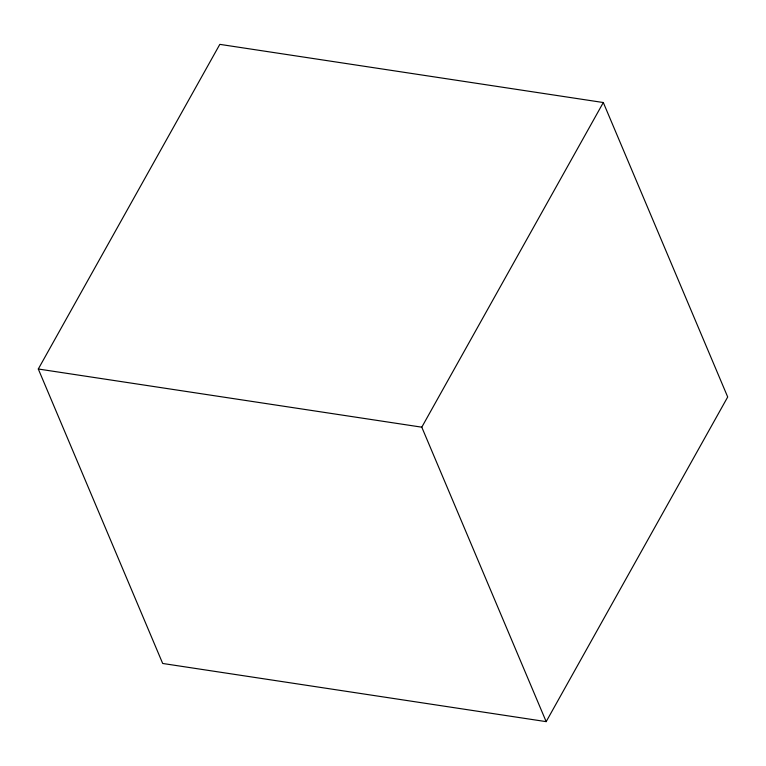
<?xml version="1.0" encoding="UTF-8"?>
<svg xmlns="http://www.w3.org/2000/svg" width="766" height="766" viewBox="0 0 766 766"><rect width="100%" height="100%" fill="white"/><g stroke="black" fill="none" stroke-linecap="round" stroke-linejoin="round"><path stroke-width="1.15" d="M38.3 369.011L219.823 44.361L603.311 102.529L727.7 396.989L546.177 721.639L162.689 663.471L38.3 369.011L421.788 427.179L546.177 721.639M421.788 427.179L603.311 102.529"/></g></svg>
